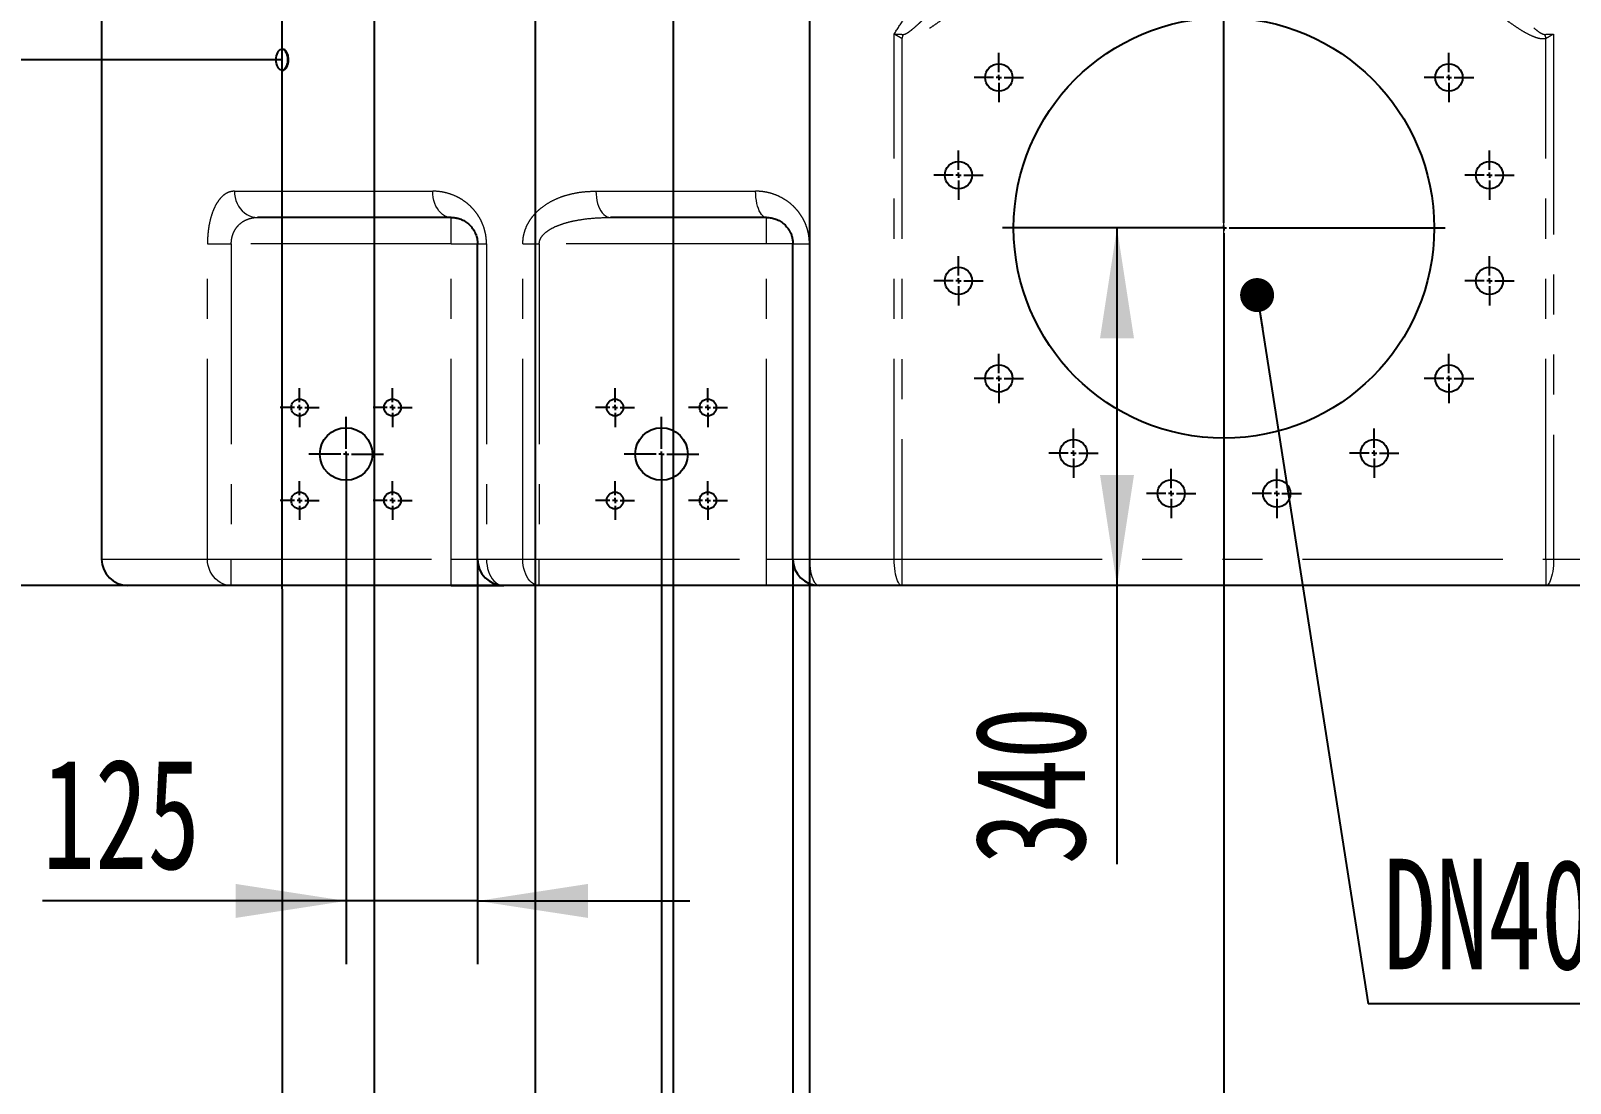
# Model space of a CAD drawing. Header units: millimetres. Extents: x 0 to 594, y 0 to 420.
# Drawn here: x 194.75 to 243.56, y 242.63 to 275.99 of the extents above; entities that cross this region are included whole.
import ezdxf

# ---------------------------------------------------------------- set-up
doc = ezdxf.new("R2010")
doc.units = ezdxf.units.MM
doc.linetypes.add('CENTERX2', pattern=[20.32, 12.7, -2.54, 2.54, -2.54])
doc.linetypes.add('PHANTOM', pattern=[12.7, 6.35, -1.27, 1.27, -1.27, 1.27, -1.27])
doc.layers.add('10', color=7, linetype='Continuous')
doc.styles.add('SLDTEXTSTYLE0', font='TXT', dxfattribs={"width": 0.7})
doc.dimstyles.new('SLDDIMSTYLE0', dxfattribs={"dimtxt": 3.5, "dimasz": 3.5, "dimexe": 0, "dimexo": 0.0625, "dimgap": 0.875, "dimtad": 2, "dimdec": 1, "dimlfac": 30, "dimrnd": 1e-09, "dimzin": 12, "dimdsep": 46, "dimtxsty": 'SLDTEXTSTYLE0', "dimsah": 1, "dimcen": 0.09, "dimadec": 0, "dimazin": 3, "dimtfac": 1, "dimtdec": 1, "dimtofl": 0, "dimtmove": 0, "dimatfit": 3, "dimfxl": 0, "dimfrac": 2, "dimtolj": 1, "dimtzin": 12, "dimarcsym": 0})
doc.dimstyles.new('SLDDIMSTYLE1', dxfattribs={"dimtxt": 3.5, "dimasz": 3.5, "dimexe": 0, "dimexo": 0.0625, "dimgap": 0.875, "dimtad": 2, "dimdec": 1, "dimlfac": 30, "dimrnd": 1e-09, "dimzin": 12, "dimdsep": 46, "dimtxsty": 'SLDTEXTSTYLE0', "dimsah": 1, "dimcen": 0.09, "dimadec": 0, "dimazin": 3, "dimtfac": 1, "dimtdec": 1, "dimtmove": 0, "dimatfit": 0, "dimfxl": 0, "dimfrac": 2, "dimtolj": 1, "dimtzin": 12, "dimarcsym": 0})
doc.dimstyles.new('SLDDIMSTYLE2', dxfattribs={"dimtxt": 0.18, "dimasz": 1.076923, "dimexe": 0, "dimexo": 0.0625, "dimgap": 0, "dimtad": 0, "dimtih": 1, "dimtoh": 1, "dimdec": 0, "dimrnd": 1e-09, "dimzin": 0, "dimdsep": 46, "dimtxsty": 'Standard', "dimblk1": 'DOT', "dimblk2": 'DOT', "dimsah": 1, "dimcen": 0.09, "dimadec": 0, "dimazin": 0, "dimtfac": 1.076923, "dimtdec": 0, "dimtofl": 0, "dimtmove": 0, "dimatfit": 3, "dimldrblk": 'DOT', "dimfxl": 0, "dimfrac": 2, "dimtolj": 1, "dimtzin": 0, "dimarcsym": 0})

# ---------------------------------------------------------------- blocks, each defined once
blk = doc.blocks.new('_D_1')
at = {"layer": '10'}
for p, q in [((219.435, 280.074), (290.723, 280.074)), ((288.723, 280.074), (288.723, 258.407)), ((267.326, 258.407), (290.723, 258.407))]:
    blk.add_line(p, q, dxfattribs=at)
for points in [[(288.723, 280.074), (288.185, 276.574), (289.262, 276.574)], [(288.723, 258.407), (289.262, 261.907), (288.185, 261.907)]]:
    blk.add_solid(points, dxfattribs=at)
at = {"layer": '10', "insert": (284.212, 268.366), "char_height": 3.5, "attachment_point": 1, "rotation": 90, "style": 'SLDTEXTSTYLE0'}
blk.add_mtext('650', dxfattribs=at)
blk = doc.blocks.new('_D_2')
at = {"layer": '10'}
for p, q in [((202.707, 333.407), (178.301, 333.407)), ((180.301, 333.407), (180.301, 258.407)), ((197.826, 258.407), (178.301, 258.407))]:
    blk.add_line(p, q, dxfattribs=at)
for points in [[(180.301, 333.407), (179.762, 329.907), (180.839, 329.907)], [(180.301, 258.407), (180.839, 261.907), (179.762, 261.907)]]:
    blk.add_solid(points, dxfattribs=at)
at = {"layer": '10', "insert": (175.789, 293.452), "char_height": 3.5, "attachment_point": 1, "rotation": 90, "style": 'SLDTEXTSTYLE0'}
blk.add_mtext('2250', dxfattribs=at)
blk = doc.blocks.new('_D_3')
at = {"layer": '10'}
for p, q in [((202.387, 275.074), (190.268, 275.074)), ((192.268, 275.074), (192.268, 258.407)), ((197.826, 258.407), (190.268, 258.407))]:
    blk.add_line(p, q, dxfattribs=at)
for points in [[(192.268, 275.074), (191.73, 271.574), (192.807, 271.574)], [(192.268, 258.407), (192.807, 261.907), (191.73, 261.907)]]:
    blk.add_solid(points, dxfattribs=at)
at = {"layer": '10', "insert": (187.756, 265.662), "char_height": 3.5, "attachment_point": 1, "rotation": 90, "style": 'SLDTEXTSTYLE0'}
blk.add_mtext('500', dxfattribs=at)
blk = doc.blocks.new('_D_11')
at = {"layer": '10'}
for p, q in [((232.576, 269.74), (227.186, 269.74)), ((229.186, 269.74), (229.186, 258.407)), ((229.186, 258.407), (229.186, 249.568))]:
    blk.add_line(p, q, dxfattribs=at)
for points in [[(229.186, 269.74), (228.648, 266.24), (229.725, 266.24)], [(229.186, 258.407), (229.725, 261.907), (228.648, 261.907)]]:
    blk.add_solid(points, dxfattribs=at)
at = {"layer": '10', "insert": (224.674, 249.568), "char_height": 3.5, "attachment_point": 1, "rotation": 90, "style": 'SLDTEXTSTYLE0'}
blk.add_mtext('340', dxfattribs=at)
blk = doc.blocks.new('_D_14')
at = {"layer": '10'}
for p, q in [((214.742, 262.574), (214.742, 232.265)), ((218.909, 259.24), (218.909, 232.265)), ((214.742, 234.265), (204.554, 234.265)), ((214.742, 234.265), (218.909, 234.265)), ((218.909, 234.265), (225.64, 234.265))]:
    blk.add_line(p, q, dxfattribs=at)
for points in [[(214.742, 234.265), (211.242, 234.804), (211.242, 233.727)], [(218.909, 234.265), (222.409, 233.727), (222.409, 234.804)]]:
    blk.add_solid(points, dxfattribs=at)
at = {"layer": '10', "insert": (204.554, 238.777), "char_height": 3.5, "attachment_point": 1, "style": 'SLDTEXTSTYLE0'}
blk.add_mtext('125', dxfattribs=at)
blk = doc.blocks.new('_D_15')
at = {"layer": '10'}
for p, q in [((204.742, 262.574), (204.742, 246.407)), ((208.909, 259.24), (208.909, 246.407)), ((204.742, 248.407), (195.112, 248.407)), ((208.909, 248.407), (204.742, 248.407)), ((208.909, 248.407), (215.64, 248.407))]:
    blk.add_line(p, q, dxfattribs=at)
for points in [[(204.742, 248.407), (201.242, 248.946), (201.242, 247.869)], [(208.909, 248.407), (212.409, 247.869), (212.409, 248.946)]]:
    blk.add_solid(points, dxfattribs=at)
at = {"layer": '10', "insert": (195.112, 252.919), "char_height": 3.5, "attachment_point": 1, "style": 'SLDTEXTSTYLE0'}
blk.add_mtext('125', dxfattribs=at)
blk = doc.blocks.new('_D_17')
at = {"layer": '10'}
for p, q in [((232.576, 335.074), (172.301, 335.074)), ((174.301, 258.407), (174.301, 335.074)), ((222.367, 258.407), (172.301, 258.407))]:
    blk.add_line(p, q, dxfattribs=at)
for points in [[(174.301, 335.074), (173.762, 331.574), (174.839, 331.574)], [(174.301, 258.407), (174.839, 261.907), (173.762, 261.907)]]:
    blk.add_solid(points, dxfattribs=at)
at = {"layer": '10', "insert": (169.789, 293.452), "char_height": 3.5, "attachment_point": 1, "rotation": 90, "style": 'SLDTEXTSTYLE0'}
blk.add_mtext('2300', dxfattribs=at)
blk = doc.blocks.new('_D_18')
at = {"layer": '10'}
for p, q in [((219.435, 285.074), (184.301, 285.074)), ((186.301, 285.074), (186.301, 258.407)), ((222.367, 258.407), (184.301, 258.407))]:
    blk.add_line(p, q, dxfattribs=at)
for points in [[(186.301, 285.074), (185.762, 281.574), (186.839, 281.574)], [(186.301, 258.407), (186.839, 261.907), (185.762, 261.907)]]:
    blk.add_solid(points, dxfattribs=at)
at = {"layer": '10', "insert": (181.789, 269.648), "char_height": 3.5, "attachment_point": 1, "rotation": 90, "style": 'SLDTEXTSTYLE0'}
blk.add_mtext('800', dxfattribs=at)
blk = doc.blocks.new('_D_19')
at = {"layer": '10'}
for p, q in [((232.576, 262.724), (232.576, 232.265)), ((218.909, 259.24), (218.909, 232.265)), ((218.909, 234.265), (232.576, 234.265))]:
    blk.add_line(p, q, dxfattribs=at)
for points in [[(218.909, 234.265), (222.409, 233.727), (222.409, 234.804)], [(232.576, 234.265), (229.076, 234.804), (229.076, 233.727)]]:
    blk.add_solid(points, dxfattribs=at)
at = {"layer": '10', "insert": (222.383, 238.777), "char_height": 3.5, "attachment_point": 1, "style": 'SLDTEXTSTYLE0'}
blk.add_mtext('410', dxfattribs=at)
blk = doc.blocks.new('SW_NOTE_0')
at = {"layer": '10', "color": 0}
blk.add_line((10.037, 0), (0, 0), dxfattribs=at)
at = {"layer": '10', "color": 0, "insert": (0.479, 4.596), "char_height": 3.5, "attachment_point": 1, "style": 'SLDTEXTSTYLE0'}
blk.add_mtext('DN400', dxfattribs=at)
blk = doc.blocks.new('_DOT')
at = {"color": 0, "linetype": 'ByBlock', "lineweight": -2}
blk.add_line((-0.5, 0), (-1, 0), dxfattribs=at)
at = {"color": 0, "linetype": 'ByBlock', "const_width": 0.5}
blk.add_lwpolyline([(-0.25, 0, 1), (0.25, 0, 1)], format="xyb", close=True, dxfattribs=at)
blk = doc.blocks.new('SW_CENTERMARKSYMBOL_0')
at = {"layer": '10', "color": 0}
for p, q in [((0, 0.167), (0, 7.017)), ((-0.167, 0), (-7.017, 0)), ((0, 0), (-0.083, 0)), ((0, 0), (0, 0.083)), ((0, 0), (0, -0.083)), ((0, 0), (0.083, 0)), ((0.167, 0), (7.017, 0)), ((0, -0.167), (0, -7.017))]:
    blk.add_line(p, q, dxfattribs=at)
blk = doc.blocks.new('SW_CENTERMARKSYMBOL_1')
at = {"layer": '10', "color": 0}
for p, q in [((0, 0.167), (0, 0.783)), ((-0.167, 0), (-0.783, 0)), ((0, 0), (-0.083, 0)), ((0, 0), (0, 0.083)), ((0, 0), (0, -0.083)), ((0, 0), (0.083, 0)), ((0.167, 0), (0.783, 0)), ((0, -0.167), (0, -0.783))]:
    blk.add_line(p, q, dxfattribs=at)
blk = doc.blocks.new('SW_CENTERMARKSYMBOL_2')
at = {"layer": '10', "color": 0}
for p, q in [((0, 0.167), (0, 0.783)), ((-0.167, 0), (-0.783, 0)), ((0, 0), (-0.083, 0)), ((0, 0), (0, 0.083)), ((0, 0), (0, -0.083)), ((0, 0), (0.083, 0)), ((0.167, 0), (0.783, 0)), ((0, -0.167), (0, -0.783))]:
    blk.add_line(p, q, dxfattribs=at)
blk = doc.blocks.new('SW_CENTERMARKSYMBOL_3')
at = {"layer": '10', "color": 0}
for p, q in [((0, 0.167), (0, 0.783)), ((-0.167, 0), (-0.783, 0)), ((0, 0), (-0.083, 0)), ((0, 0), (0, 0.083)), ((0, 0), (0, -0.083)), ((0, 0), (0.083, 0)), ((0.167, 0), (0.783, 0)), ((0, -0.167), (0, -0.783))]:
    blk.add_line(p, q, dxfattribs=at)
blk = doc.blocks.new('SW_CENTERMARKSYMBOL_4')
at = {"layer": '10', "color": 0}
for p, q in [((0, 0.167), (0, 0.783)), ((-0.167, 0), (-0.783, 0)), ((0, 0), (-0.083, 0)), ((0, 0), (0, 0.083)), ((0, 0), (0, -0.083)), ((0, 0), (0.083, 0)), ((0.167, 0), (0.783, 0)), ((0, -0.167), (0, -0.783))]:
    blk.add_line(p, q, dxfattribs=at)
blk = doc.blocks.new('SW_CENTERMARKSYMBOL_5')
at = {"layer": '10', "color": 0}
for p, q in [((0, 0.167), (0, 0.783)), ((-0.167, 0), (-0.783, 0)), ((0, 0), (-0.083, 0)), ((0, 0), (0, 0.083)), ((0, 0), (0, -0.083)), ((0, 0), (0.083, 0)), ((0.167, 0), (0.783, 0)), ((0, -0.167), (0, -0.783))]:
    blk.add_line(p, q, dxfattribs=at)
blk = doc.blocks.new('SW_CENTERMARKSYMBOL_6')
at = {"layer": '10', "color": 0}
for p, q in [((0, 0.167), (0, 0.783)), ((-0.167, 0), (-0.783, 0)), ((0, 0), (-0.083, 0)), ((0, 0), (0, 0.083)), ((0, 0), (0, -0.083)), ((0, 0), (0.083, 0)), ((0.167, 0), (0.783, 0)), ((0, -0.167), (0, -0.783))]:
    blk.add_line(p, q, dxfattribs=at)
blk = doc.blocks.new('SW_CENTERMARKSYMBOL_7')
at = {"layer": '10', "color": 0}
for p, q in [((0, 0.167), (0, 0.783)), ((-0.167, 0), (-0.783, 0)), ((0, 0), (-0.083, 0)), ((0, 0), (0, 0.083)), ((0, 0), (0, -0.083)), ((0, 0), (0.083, 0)), ((0.167, 0), (0.783, 0)), ((0, -0.167), (0, -0.783))]:
    blk.add_line(p, q, dxfattribs=at)
blk = doc.blocks.new('SW_CENTERMARKSYMBOL_12')
at = {"layer": '10', "color": 0}
for p, q in [((0, 0.167), (0, 0.783)), ((-0.167, 0), (-0.783, 0)), ((0, 0), (-0.083, 0)), ((0, 0), (0, 0.083)), ((0, 0), (0, -0.083)), ((0, 0), (0.083, 0)), ((0.167, 0), (0.783, 0)), ((0, -0.167), (0, -0.783))]:
    blk.add_line(p, q, dxfattribs=at)
blk = doc.blocks.new('SW_CENTERMARKSYMBOL_13')
at = {"layer": '10', "color": 0}
for p, q in [((0, 0.167), (0, 0.783)), ((-0.167, 0), (-0.783, 0)), ((0, 0), (-0.083, 0)), ((0, 0), (0, 0.083)), ((0, 0), (0, -0.083)), ((0, 0), (0.083, 0)), ((0.167, 0), (0.783, 0)), ((0, -0.167), (0, -0.783))]:
    blk.add_line(p, q, dxfattribs=at)
blk = doc.blocks.new('SW_CENTERMARKSYMBOL_14')
at = {"layer": '10', "color": 0}
for p, q in [((0, 0.167), (0, 0.783)), ((-0.167, 0), (-0.783, 0)), ((0, 0), (-0.083, 0)), ((0, 0), (0, 0.083)), ((0, 0), (0, -0.083)), ((0, 0), (0.083, 0)), ((0.167, 0), (0.783, 0)), ((0, -0.167), (0, -0.783))]:
    blk.add_line(p, q, dxfattribs=at)
blk = doc.blocks.new('SW_CENTERMARKSYMBOL_15')
at = {"layer": '10', "color": 0}
for p, q in [((0, 0.167), (0, 0.783)), ((-0.167, 0), (-0.783, 0)), ((0, 0), (-0.083, 0)), ((0, 0), (0, 0.083)), ((0, 0), (0, -0.083)), ((0, 0), (0.083, 0)), ((0.167, 0), (0.783, 0)), ((0, -0.167), (0, -0.783))]:
    blk.add_line(p, q, dxfattribs=at)
blk = doc.blocks.new('SW_CENTERMARKSYMBOL_16')
at = {"layer": '10', "color": 0}
for p, q in [((0, 0.167), (0, 0.783)), ((-0.167, 0), (-0.783, 0)), ((0, 0), (-0.083, 0)), ((0, 0), (0, 0.083)), ((0, 0), (0, -0.083)), ((0, 0), (0.083, 0)), ((0.167, 0), (0.783, 0)), ((0, -0.167), (0, -0.783))]:
    blk.add_line(p, q, dxfattribs=at)
blk = doc.blocks.new('SW_CENTERMARKSYMBOL_17')
at = {"layer": '10', "color": 0}
for p, q in [((0, 0.167), (0, 1.183)), ((-0.167, 0), (-1.183, 0)), ((0, 0), (-0.083, 0)), ((0, 0), (0, 0.083)), ((0, 0), (0, -0.083)), ((0, 0), (0.083, 0)), ((0.167, 0), (1.183, 0)), ((0, -0.167), (0, -1.183))]:
    blk.add_line(p, q, dxfattribs=at)
blk = doc.blocks.new('SW_CENTERMARKSYMBOL_19')
at = {"layer": '10', "color": 0}
for p, q in [((0, 0.167), (0, 1.183)), ((-0.167, 0), (-1.183, 0)), ((0, 0), (-0.083, 0)), ((0, 0), (0, 0.083)), ((0, 0), (0, -0.083)), ((0, 0), (0.083, 0)), ((0.167, 0), (1.183, 0)), ((0, -0.167), (0, -1.183))]:
    blk.add_line(p, q, dxfattribs=at)
blk = doc.blocks.new('SW_CENTERMARKSYMBOL_21')
at = {"layer": '10', "color": 0}
for p, q in [((0, 0.167), (0, 0.617)), ((-0.167, 0), (-0.617, 0)), ((0, 0), (-0.083, 0)), ((0, 0), (0, 0.083)), ((0, 0), (0, -0.083)), ((0, 0), (0.083, 0)), ((0.167, 0), (0.617, 0)), ((0, -0.167), (0, -0.617))]:
    blk.add_line(p, q, dxfattribs=at)
blk = doc.blocks.new('SW_CENTERMARKSYMBOL_22')
at = {"layer": '10', "color": 0}
for p, q in [((0, 0.167), (0, 0.617)), ((-0.167, 0), (-0.617, 0)), ((0, 0), (-0.083, 0)), ((0, 0), (0, 0.083)), ((0, 0), (0, -0.083)), ((0, 0), (0.083, 0)), ((0.167, 0), (0.617, 0)), ((0, -0.167), (0, -0.617))]:
    blk.add_line(p, q, dxfattribs=at)
blk = doc.blocks.new('SW_CENTERMARKSYMBOL_23')
at = {"layer": '10', "color": 0}
for p, q in [((0, 0.167), (0, 0.617)), ((-0.167, 0), (-0.617, 0)), ((0, 0), (-0.083, 0)), ((0, 0), (0, 0.083)), ((0, 0), (0, -0.083)), ((0, 0), (0.083, 0)), ((0.167, 0), (0.617, 0)), ((0, -0.167), (0, -0.617))]:
    blk.add_line(p, q, dxfattribs=at)
blk = doc.blocks.new('SW_CENTERMARKSYMBOL_24')
at = {"layer": '10', "color": 0}
for p, q in [((0, 0.167), (0, 0.617)), ((-0.167, 0), (-0.617, 0)), ((0, 0), (-0.083, 0)), ((0, 0), (0, 0.083)), ((0, 0), (0, -0.083)), ((0, 0), (0.083, 0)), ((0.167, 0), (0.617, 0)), ((0, -0.167), (0, -0.617))]:
    blk.add_line(p, q, dxfattribs=at)
blk = doc.blocks.new('SW_CENTERMARKSYMBOL_25')
at = {"layer": '10', "color": 0}
for p, q in [((0, 0.167), (0, 0.617)), ((-0.167, 0), (-0.617, 0)), ((0, 0), (-0.083, 0)), ((0, 0), (0, 0.083)), ((0, 0), (0, -0.083)), ((0, 0), (0.083, 0)), ((0.167, 0), (0.617, 0)), ((0, -0.167), (0, -0.617))]:
    blk.add_line(p, q, dxfattribs=at)
blk = doc.blocks.new('SW_CENTERMARKSYMBOL_26')
at = {"layer": '10', "color": 0}
for p, q in [((0, 0.167), (0, 0.617)), ((-0.167, 0), (-0.617, 0)), ((0, 0), (-0.083, 0)), ((0, 0), (0, 0.083)), ((0, 0), (0, -0.083)), ((0, 0), (0.083, 0)), ((0.167, 0), (0.617, 0)), ((0, -0.167), (0, -0.617))]:
    blk.add_line(p, q, dxfattribs=at)
blk = doc.blocks.new('SW_CENTERMARKSYMBOL_27')
at = {"layer": '10', "color": 0}
for p, q in [((0, 0.167), (0, 0.617)), ((-0.167, 0), (-0.617, 0)), ((0, 0), (-0.083, 0)), ((0, 0), (0, 0.083)), ((0, 0), (0, -0.083)), ((0, 0), (0.083, 0)), ((0.167, 0), (0.617, 0)), ((0, -0.167), (0, -0.617))]:
    blk.add_line(p, q, dxfattribs=at)
blk = doc.blocks.new('SW_CENTERMARKSYMBOL_28')
at = {"layer": '10', "color": 0}
for p, q in [((0, 0.167), (0, 0.617)), ((-0.167, 0), (-0.617, 0)), ((0, 0), (-0.083, 0)), ((0, 0), (0, 0.083)), ((0, 0), (0, -0.083)), ((0, 0), (0.083, 0)), ((0.167, 0), (0.617, 0)), ((0, -0.167), (0, -0.617))]:
    blk.add_line(p, q, dxfattribs=at)

msp = doc.modelspace()

# ---------------------------------------------------------------- linework, layer by layer
at = {"color": 7, "linetype": 'Continuous', "lineweight": 25}
for p, q in [((196.9924, 336.7423), (196.9924, 259.2404)), ((202.7337, 275.4071), (202.707, 275.4071)), ((202.707, 274.7404), (202.7337, 274.7404)), ((208.0757, 270.0738), (201.9366, 270.0738)), ((218.0757, 270.0738), (213.1314, 270.0738)), ((208.9091, 259.2404), (208.9091, 269.2404)), ((218.9091, 259.2404), (218.9091, 269.2404)), ((201.1015, 258.4071), (197.8257, 258.4071)), ((208.0757, 258.4071), (201.1015, 258.4071)), ((208.0757, 258.4071), (209.7424, 258.4071)), ((210.8661, 258.4071), (209.7424, 258.4071)), ((218.0757, 258.4071), (210.8661, 258.4071)), ((219.7424, 258.4071), (218.0757, 258.4071)), ((222.3668, 258.4071), (219.7424, 258.4071)), ((242.7847, 258.4071), (222.3668, 258.4071)), ((245.4091, 258.4071), (242.7847, 258.4071))]:
    msp.add_line(p, q, dxfattribs=at)
at = {"color": 8, "linetype": 'PHANTOM', "lineweight": 18}
for p, q in [((222.122, 259.2404), (222.122, 275.8874)), ((243.0295, 275.8874), (243.0295, 259.2404)), ((222.3668, 275.745), (222.3668, 259.2404)), ((242.7847, 259.2404), (242.7847, 275.745)), ((201.2018, 270.9071), (207.4882, 270.9071)), ((212.6651, 270.9071), (217.728, 270.9071)), ((208.0757, 269.2404), (208.0757, 270.0738)), ((218.0757, 269.2404), (218.0757, 270.0738)), ((200.3467, 259.2404), (200.3467, 269.2404)), ((200.3467, 269.2404), (201.1015, 269.2404)), ((208.0757, 269.2404), (201.1015, 269.2404)), ((201.1015, 269.2404), (201.1015, 259.2404)), ((208.0757, 259.2404), (208.0757, 269.2404)), ((208.0757, 269.2404), (208.9091, 269.2404)), ((208.9091, 269.2404), (209.1948, 269.2404)), ((209.1948, 269.2404), (209.1948, 259.2404)), ((210.3455, 259.2404), (210.3455, 269.2404)), ((210.3455, 269.2404), (210.8661, 269.2404)), ((218.0757, 269.2404), (210.8661, 269.2404)), ((210.8661, 269.2404), (210.8661, 259.2404)), ((218.9091, 269.2404), (218.0757, 269.2404)), ((218.0757, 259.2404), (218.0757, 269.2404)), ((218.9091, 269.2404), (219.4347, 269.2404)), ((219.4347, 269.2404), (219.4347, 259.2404)), ((196.9924, 259.2404), (200.3467, 259.2404)), ((200.3467, 259.2404), (201.1015, 259.2404)), ((201.1015, 258.4071), (201.1015, 259.2404)), ((201.1015, 259.2404), (208.0757, 259.2404)), ((208.0757, 258.4071), (208.0757, 259.2404)), ((208.0757, 259.2404), (208.9091, 259.2404)), ((208.9091, 259.2404), (209.1948, 259.2404)), ((209.1948, 259.2404), (210.3455, 259.2404)), ((210.3455, 259.2404), (210.8661, 259.2404)), ((210.8661, 259.2404), (218.0757, 259.2404)), ((210.8661, 258.4071), (210.8661, 259.2404)), ((218.0757, 259.2404), (218.9091, 259.2404)), ((218.0757, 258.4071), (218.0757, 259.2404)), ((218.9091, 259.2404), (219.4347, 259.2404)), ((219.4347, 259.2404), (222.122, 259.2404)), ((222.122, 259.2404), (222.3668, 259.2404)), ((222.3668, 259.2404), (242.7847, 259.2404)), ((222.3668, 259.2404), (222.3668, 258.4071)), ((242.7847, 259.2404), (243.0295, 259.2404)), ((242.7847, 259.2404), (242.7847, 258.4071)), ((243.0295, 259.2404), (245.7168, 259.2404))]:
    msp.add_line(p, q, dxfattribs=at)
at = {"color": 8, "linetype": 'PHANTOM', "lineweight": 18, "flags": 128}
for points in [[(222.404, 275.877), (222.3993, 275.8606), (222.3947, 275.8442), (222.3901, 275.8277), (222.3855, 275.8112), (222.3808, 275.7947), (222.3761, 275.7781), (222.3715, 275.7615), (222.3668, 275.745)], [(242.7475, 275.877), (242.7521, 275.8606), (242.7568, 275.8442), (242.7614, 275.8277), (242.766, 275.8112), (242.7707, 275.7947), (242.7753, 275.7781), (242.78, 275.7615), (242.7847, 275.745)], [(201.2018, 270.9071), (201.2072, 270.8066), (201.2232, 270.7077), (201.2496, 270.6116), (201.286, 270.5198), (201.3319, 270.4337), (201.3866, 270.3545), (201.4494, 270.2833), (201.5192, 270.2213), (201.5951, 270.1692), (201.676, 270.1279), (201.7608, 270.098), (201.848, 270.0798), (201.9366, 270.0738)], [(208.0757, 270.0738), (208.0049, 270.0798), (207.9351, 270.098), (207.8674, 270.1279), (207.8027, 270.1692), (207.742, 270.2213), (207.6861, 270.2833), (207.636, 270.3545), (207.5922, 270.4337), (207.5555, 270.5198), (207.5264, 270.6116), (207.5053, 270.7077), (207.4925, 270.8066), (207.4882, 270.9071)], [(212.6651, 270.9071), (212.6685, 270.8066), (212.6787, 270.7077), (212.6954, 270.6116), (212.7185, 270.5198), (212.7477, 270.4337), (212.7824, 270.3545), (212.8222, 270.2833), (212.8665, 270.2213), (212.9147, 270.1692), (212.9661, 270.1279), (213.0198, 270.098), (213.0752, 270.0798), (213.1314, 270.0738)], [(218.0757, 270.0738), (218.0338, 270.0798), (217.9925, 270.098), (217.9524, 270.1279), (217.9142, 270.1692), (217.8782, 270.2213), (217.8452, 270.2833), (217.8155, 270.3545), (217.7896, 270.4337), (217.7679, 270.5198), (217.7506, 270.6116), (217.7381, 270.7077), (217.7306, 270.8066), (217.728, 270.9071)], [(201.1015, 258.4071), (201.0105, 258.4132), (200.9208, 258.4313), (200.8338, 258.4612), (200.7507, 258.5025), (200.6727, 258.5546), (200.6009, 258.6167), (200.5365, 258.6878), (200.4803, 258.767), (200.4331, 258.8532), (200.3957, 258.9449), (200.3686, 259.041), (200.3522, 259.14), (200.3467, 259.2404)], [(209.1948, 259.2404), (209.1988, 259.14), (209.2108, 259.041), (209.2304, 258.9449), (209.2576, 258.8532), (209.2918, 258.767), (209.3326, 258.6878), (209.3793, 258.6167), (209.4314, 258.5546), (209.4879, 258.5025), (209.5482, 258.4612), (209.6114, 258.4313), (209.6764, 258.4132), (209.7424, 258.4071)], [(210.8661, 258.4071), (210.8034, 258.4132), (210.7416, 258.4313), (210.6815, 258.4612), (210.6242, 258.5025), (210.5704, 258.5546), (210.5209, 258.6167), (210.4765, 258.6878), (210.4377, 258.767), (210.4052, 258.8532), (210.3794, 258.9449), (210.3607, 259.041), (210.3493, 259.14), (210.3455, 259.2404)], [(219.4347, 259.2404), (219.4369, 259.14), (219.4436, 259.041), (219.4547, 258.9449), (219.4699, 258.8532), (219.4891, 258.767), (219.5121, 258.6878), (219.5383, 258.6167), (219.5676, 258.5546), (219.5994, 258.5025), (219.6333, 258.4612), (219.6688, 258.4313), (219.7053, 258.4132), (219.7424, 258.4071)], [(222.3668, 258.4071), (222.3373, 258.4132), (222.3082, 258.4313), (222.28, 258.4612), (222.2531, 258.5025), (222.2278, 258.5546), (222.2045, 258.6167), (222.1836, 258.6878), (222.1653, 258.767), (222.15, 258.8532), (222.1379, 258.9449), (222.1291, 259.041), (222.1238, 259.14), (222.122, 259.2404)], [(243.0295, 259.2404), (243.0277, 259.14), (243.0224, 259.041), (243.0136, 258.9449), (243.0014, 258.8532), (242.9861, 258.767), (242.9679, 258.6878), (242.947, 258.6167), (242.9237, 258.5546), (242.8984, 258.5025), (242.8715, 258.4612), (242.8433, 258.4313), (242.8142, 258.4132), (242.7847, 258.4071)]]:
    msp.add_lwpolyline(points, dxfattribs=at)
at = {"color": 7, "linetype": 'Continuous', "lineweight": 25, "flags": 128}
msp.add_lwpolyline([(202.5255, 275.0738), (202.5288, 275.1368), (202.5385, 275.1976), (202.5543, 275.254), (202.5756, 275.3038), (202.6017, 275.3453), (202.6316, 275.377), (202.6642, 275.3977), (202.6984, 275.4067), (202.7329, 275.4037), (202.7664, 275.3888), (202.7978, 275.3624), (202.8259, 275.3257), (202.8497, 275.2798), (202.8684, 275.2265), (202.8812, 275.1677), (202.8878, 275.1054), (202.8878, 275.0421), (202.8812, 274.9798), (202.8684, 274.921), (202.8497, 274.8677), (202.8259, 274.8218), (202.7978, 274.7851), (202.7664, 274.7588), (202.7329, 274.7438), (202.6984, 274.7408), (202.6642, 274.7498), (202.6316, 274.7705), (202.6017, 274.8022), (202.5756, 274.8437), (202.5543, 274.8935), (202.5385, 274.9499), (202.5288, 275.0107), (202.5255, 275.0738)], dxfattribs=at)
at = {"color": 7, "linetype": 'Continuous', "lineweight": 25}
for centre, radius in [((232.5757, 269.7404), 6.6667), ((225.439, 274.5091), 0.4333), ((239.7125, 274.5091), 0.4333), ((224.1573, 271.415), 0.4333), ((240.9942, 271.415), 0.4333), ((224.1573, 268.0659), 0.4333), ((240.9942, 268.0659), 0.4333), ((225.439, 264.9718), 0.4333), ((239.7125, 264.9718), 0.4333), ((203.2693, 264.0469), 0.2667), ((206.2156, 264.0469), 0.2667), ((213.2693, 264.0469), 0.2667), ((216.2156, 264.0469), 0.2667), ((204.7424, 262.5738), 0.8333), ((214.7424, 262.5738), 0.8333), ((227.8071, 262.6036), 0.4333), ((237.3444, 262.6036), 0.4333), ((230.9012, 261.322), 0.4333), ((234.2503, 261.322), 0.4333), ((203.2693, 261.1006), 0.2667), ((206.2156, 261.1006), 0.2667), ((213.2693, 261.1006), 0.2667), ((216.2156, 261.1006), 0.2667)]:
    msp.add_circle(centre, radius, dxfattribs=at)
for centre in [(197.8257, 259.2404), (209.7424, 259.2404), (219.7424, 259.2404)]:
    msp.add_arc(centre, 0.8333, 180, 270, dxfattribs=at)
at = {"color": 8, "linetype": 'PHANTOM', "lineweight": 18}
for points, knots in [([(222.122, 275.8874), (222.2227, 276.0457), (222.4241, 276.3625), (222.7539, 276.8184), (223.103, 277.2591), (223.4978, 277.7115), (223.9428, 278.1709), (224.4424, 278.6313), (224.9679, 279.0641), (225.5169, 279.4675), (226.0873, 279.8398), (226.6877, 280.1857), (227.3192, 280.502), (227.9816, 280.7864), (228.6616, 281.0331), (229.3557, 281.2407), (230.0605, 281.4079), (230.7504, 281.5296), (231.4234, 281.6092), (232.0776, 281.652), (232.7343, 281.6606), (233.3906, 281.6353), (234.0434, 281.576), (234.69, 281.4828), (235.3292, 281.3553), (235.9603, 281.1946), (236.5823, 281.0013), (237.1925, 280.7765), (237.7884, 280.521), (238.3711, 280.234), (238.9394, 279.9148), (239.4925, 279.564), (240.0262, 279.1841), (240.5386, 278.7768), (241.0275, 278.3436), (241.4864, 277.8902), (241.9153, 277.4181), (242.3143, 276.9289), (242.6894, 276.4203), (242.9162, 276.0649), (243.0295, 275.8874)], [0, 0, 0, 0, 0.0226518, 0.0453283, 0.0680055, 0.0906581, 0.1179896, 0.1454049, 0.1728629, 0.2003204, 0.2277348, 0.2550656, 0.283832, 0.3127033, 0.3416257, 0.370545, 0.3994093, 0.428171, 0.4541444, 0.4801975, 0.5062912, 0.5323851, 0.5584384, 0.584412, 0.6103011, 0.6362649, 0.6622684, 0.688274, 0.7142424, 0.7401346, 0.7664148, 0.7927694, 0.8191622, 0.8455556, 0.8719114, 0.8981924, 0.9236276, 0.9490974, 0.9745662, 1, 1, 1, 1]), ([(222.404, 275.877), (222.4117, 275.8768), (222.4193, 275.8774), (222.4343, 275.8797), (222.4417, 275.8815), (222.4636, 275.8878), (222.4779, 275.8936), (222.5057, 275.9065), (222.5191, 275.9137), (222.5454, 275.929), (222.5583, 275.937), (222.5964, 275.962), (222.621, 275.9798), (222.6694, 276.0167), (222.6931, 276.0357), (222.7633, 276.0938), (222.8089, 276.1339), (222.899, 276.2151), (222.9435, 276.2563), (223.0762, 276.3808), (223.1637, 276.4649), (223.3386, 276.633), (223.426, 276.717), (223.6016, 276.8842), (223.6898, 276.9674), (223.8673, 277.1322), (223.9566, 277.214), (224.2265, 277.4566), (224.4092, 277.6149), (224.9674, 278.0773), (225.3528, 278.3691), (225.8544, 278.7096), (225.9557, 278.7765), (226.1603, 278.9079), (226.2635, 278.9722), (226.5751, 279.1608), (226.7857, 279.2807), (227.4267, 279.6224), (227.8661, 279.8264), (228.4316, 280.0493), (228.5455, 280.0923), (228.7749, 280.1749), (228.8899, 280.2143), (229.2359, 280.3273), (229.468, 280.3953), (230.168, 280.5774), (230.6401, 280.6696), (231.5954, 280.7939), (232.0785, 280.8261), (232.812, 280.8266), (233.0553, 280.8188), (233.5392, 280.7878), (233.7798, 280.7645), (234.498, 280.6719), (234.9717, 280.58), (235.675, 280.3977), (235.9081, 280.3296), (236.372, 280.1784), (236.601, 280.096), (237.2788, 279.8293), (237.7187, 279.6254), (238.2546, 279.34), (238.3611, 279.2814), (238.5727, 279.1611), (238.6777, 279.0995), (238.8859, 278.9735), (238.9892, 278.9091), (239.1939, 278.7778), (239.2953, 278.7109), (239.7971, 278.3702), (240.1828, 278.0784), (240.7412, 277.6158), (240.924, 277.4574), (241.1941, 277.2147), (241.2834, 277.133), (241.461, 276.968), (241.5492, 276.8848), (241.7249, 276.7176), (241.8123, 276.6335), (241.9874, 276.4653), (242.0749, 276.3812), (242.2076, 276.2567), (242.2521, 276.2154), (242.3422, 276.1342), (242.3878, 276.0941), (242.4581, 276.036), (242.4818, 276.0169), (242.5303, 275.98), (242.5549, 275.9622), (242.5929, 275.9372), (242.6058, 275.9291), (242.6321, 275.9139), (242.6456, 275.9067), (242.6733, 275.8937), (242.6875, 275.888), (242.7168, 275.8794), (242.7321, 275.8765), (242.7475, 275.877)], [0, 0, 0, 0, 0.0009766, 0.0009766, 0.0019531, 0.0019531, 0.0039062, 0.0039062, 0.0058594, 0.0058594, 0.0078125, 0.0078125, 0.0117187, 0.0117187, 0.015625, 0.015625, 0.0234375, 0.0234375, 0.03125, 0.03125, 0.046875, 0.046875, 0.0625, 0.0625, 0.078125, 0.078125, 0.09375, 0.09375, 0.125, 0.125, 0.1875, 0.1875, 0.203125, 0.203125, 0.21875, 0.21875, 0.25, 0.25, 0.3125, 0.3125, 0.328125, 0.328125, 0.34375, 0.34375, 0.375, 0.375, 0.4375, 0.4375, 0.5, 0.5, 0.53125, 0.53125, 0.5625, 0.5625, 0.625, 0.625, 0.65625, 0.65625, 0.6875, 0.6875, 0.75, 0.75, 0.765625, 0.765625, 0.78125, 0.78125, 0.796875, 0.796875, 0.8125, 0.8125, 0.875, 0.875, 0.90625, 0.90625, 0.921875, 0.921875, 0.9375, 0.9375, 0.953125, 0.953125, 0.96875, 0.96875, 0.9765625, 0.9765625, 0.984375, 0.984375, 0.9882812, 0.9882812, 0.9921875, 0.9921875, 0.9941406, 0.9941406, 0.9960937, 0.9960937, 0.9980469, 0.9980469, 1, 1, 1, 1]), ([(242.7847, 275.745), (242.7608, 275.7401), (242.7131, 275.7303), (242.6234, 275.7346), (242.5194, 275.7562), (242.3633, 275.813), (242.1739, 275.9041), (241.9555, 276.0341), (241.7449, 276.1767), (241.4185, 276.4079), (240.9738, 276.7238), (240.411, 277.1248), (239.8428, 277.518), (239.2653, 277.8968), (238.6981, 278.2383), (238.1416, 278.5415), (237.5994, 278.8112), (237.0462, 279.0583), (236.4831, 279.2808), (235.888, 279.4843), (235.2593, 279.6622), (234.5972, 279.8084), (233.9271, 279.9152), (233.2524, 279.9807), (232.5936, 280.0027), (231.9527, 279.9829), (231.3309, 279.9269), (230.7122, 279.8356), (230.0994, 279.7105), (229.4949, 279.5531), (228.8865, 279.36), (228.2759, 279.13), (227.6637, 278.8645), (227.0644, 278.5708), (226.4711, 278.2489), (225.8861, 277.8968), (225.3087, 277.518), (224.7405, 277.1248), (224.1777, 276.7238), (223.733, 276.4079), (223.4066, 276.1767), (223.196, 276.0341), (222.9776, 275.9041), (222.7882, 275.813), (222.6321, 275.7562), (222.5281, 275.7346), (222.4384, 275.7303), (222.3906, 275.7401), (222.3668, 275.745)], [0, 0, 0, 0, 0.0032228, 0.006457, 0.0118672, 0.0172949, 0.0285209, 0.0397814, 0.0510817, 0.0623622, 0.093006, 0.1236668, 0.1543159, 0.1849396, 0.2155524, 0.2423813, 0.2692485, 0.29612, 0.3229708, 0.3497859, 0.3797804, 0.4098596, 0.4399588, 0.4700213, 0.5000017, 0.5276065, 0.5552922, 0.5830283, 0.6107752, 0.6384859, 0.6661073, 0.6956706, 0.7252673, 0.7548726, 0.7844476, 0.8150604, 0.8456841, 0.8763332, 0.906994, 0.9376378, 0.9489183, 0.9602186, 0.9714791, 0.9827051, 0.9881328, 0.993543, 0.9967772, 1, 1, 1, 1]), ([(222.122, 275.8874), (222.1224, 275.8874), (222.1679, 275.8854), (222.261, 275.8818), (222.3561, 275.8786), (222.404, 275.877)], [0, 0, 0, 0, 0.0039836, 0.4978743, 1, 1, 1, 1]), ([(222.3668, 275.745), (222.3258, 275.7682), (222.2432, 275.8152), (222.1623, 275.8631), (222.1223, 275.8872), (222.122, 275.8874)], [0, 0, 0, 0, 0.4938392, 0.9960077, 1, 1, 1, 1]), ([(242.7475, 275.877), (242.7946, 275.8786), (242.8897, 275.8817), (242.9829, 275.8854), (243.0291, 275.8874), (243.0295, 275.8874)], [0, 0, 0, 0, 0.4938876, 0.9960164, 1, 1, 1, 1]), ([(243.0295, 275.8874), (243.0292, 275.8872), (242.9898, 275.8635), (242.909, 275.8156), (242.8263, 275.7686), (242.7847, 275.745)], [0, 0, 0, 0, 0.0039923, 0.4978561, 1, 1, 1, 1]), ([(201.2018, 270.9071), (201.1532, 270.9029), (201.0559, 270.8946), (200.9324, 270.8352), (200.8307, 270.7583), (200.7489, 270.675), (200.6627, 270.5615), (200.5759, 270.4091), (200.4947, 270.2134), (200.43, 269.9933), (200.3876, 269.7816), (200.3628, 269.5864), (200.3493, 269.4146), (200.3475, 269.2984), (200.3467, 269.2404)], [0, 0, 0, 0, 0.1104463, 0.2208688, 0.2918344, 0.3629633, 0.433898, 0.5309935, 0.6280441, 0.7211694, 0.8142565, 0.8761059, 0.938162, 1, 1, 1, 1]), ([(209.1948, 269.2404), (209.1932, 269.2947), (209.19, 269.4033), (209.1615, 269.5867), (209.1065, 269.7848), (209.0242, 269.9758), (208.9298, 270.1378), (208.8304, 270.2741), (208.7109, 270.408), (208.5705, 270.5341), (208.4096, 270.6475), (208.2176, 270.753), (207.9942, 270.8386), (207.7411, 270.8966), (207.5724, 270.9036), (207.4882, 270.9071)], [0, 0, 0, 0, 0.0513965, 0.1027992, 0.1766156, 0.2504951, 0.310467, 0.3706564, 0.430705, 0.5082068, 0.585969, 0.6635692, 0.7755293, 0.8879138, 1, 1, 1, 1]), ([(210.3455, 269.2404), (210.3488, 269.3094), (210.3555, 269.4475), (210.4049, 269.6462), (210.4794, 269.8303), (210.5756, 269.9975), (210.6887, 270.1473), (210.815, 270.28), (210.9778, 270.4192), (211.1811, 270.5549), (211.4263, 270.6767), (211.7003, 270.7769), (212.0025, 270.8516), (212.3312, 270.8988), (212.5539, 270.9043), (212.6651, 270.9071)], [0, 0, 0, 0, 0.0567061, 0.11346, 0.1700229, 0.2266522, 0.2834384, 0.3404453, 0.3973439, 0.4873451, 0.5776839, 0.6678701, 0.7784704, 0.8893098, 1, 1, 1, 1]), ([(219.4347, 269.2404), (219.4316, 269.3175), (219.4259, 269.4579), (219.3837, 269.6573), (219.3253, 269.8368), (219.2447, 270.0131), (219.1409, 270.1822), (219.0149, 270.3408), (218.8692, 270.4854), (218.7045, 270.6124), (218.5234, 270.7196), (218.3324, 270.8036), (218.1344, 270.8629), (217.932, 270.9001), (217.796, 270.9048), (217.728, 270.9071)], [0, 0, 0, 0, 0.08340863, 0.15186718, 0.22059446, 0.28907511, 0.36423101, 0.43969933, 0.51490114, 0.59554605, 0.67650187, 0.75719417, 0.83803777, 0.91913403, 1, 1, 1, 1]), ([(201.1015, 269.2404), (201.1029, 269.2781), (201.1057, 269.3535), (201.1228, 269.4385), (201.1478, 269.5276), (201.1839, 269.6192), (201.2479, 269.7298), (201.3271, 269.8268), (201.424, 269.913), (201.5348, 269.9827), (201.661, 270.0349), (201.7954, 270.0677), (201.8895, 270.0717), (201.9366, 270.0738)], [0, 0, 0, 0, 0.0707712, 0.1415745, 0.1651558, 0.2519131, 0.3387937, 0.4353968, 0.5321084, 0.6445758, 0.7571282, 0.8785439, 1, 1, 1, 1]), ([(210.8661, 269.2404), (210.8702, 269.2792), (210.8777, 269.3511), (210.9301, 269.4517), (211.0012, 269.5402), (211.1151, 269.6393), (211.2678, 269.7348), (211.4696, 269.8252), (211.6906, 269.9007), (211.9292, 269.9605), (212.2479, 270.0189), (212.6485, 270.0651), (212.9704, 270.0709), (213.1314, 270.0738)], [0, 0, 0, 0, 0.0427051, 0.0793009, 0.1254025, 0.1716851, 0.2529536, 0.3344326, 0.4307333, 0.5272249, 0.623662, 0.8117951, 1, 1, 1, 1])]:
    msp.add_open_spline(points, degree=3, knots=knots, dxfattribs=at)
at = {"color": 7, "linetype": 'Continuous', "lineweight": 25}
for points, knots in [([(202.9166, 275.0738), (202.9145, 275.1112), (202.9104, 275.1861), (202.8787, 275.2862), (202.8322, 275.3609), (202.7809, 275.4032), (202.747, 275.4029), (202.7336, 275.4028)], [0, 0, 0, 0, 0.2147386, 0.4294765, 0.6442203, 0.8589709, 1, 1, 1, 1]), ([(202.7337, 274.741), (202.7344, 274.7408), (202.755, 274.7346), (202.7971, 274.7572), (202.8513, 274.81), (202.8924, 274.8969), (202.9136, 274.9896), (202.9157, 275.0504), (202.9166, 275.0738)], [0, 0, 0, 0, 0.0067539, 0.2214527, 0.4361491, 0.6508524, 0.8655611, 1, 1, 1, 1]), ([(208.0757, 270.0738), (208.1162, 270.0721), (208.1971, 270.0689), (208.3202, 270.0406), (208.4424, 269.9927), (208.5626, 269.9222), (208.6667, 269.8332), (208.754, 269.7301), (208.812, 269.6358), (208.8521, 269.5465), (208.8765, 269.4754), (208.8947, 269.4004), (208.9066, 269.3229), (208.9083, 269.2679), (208.9091, 269.2404)], [0, 0, 0, 0, 0.1274168, 0.2549681, 0.3822777, 0.5055531, 0.6286615, 0.7140782, 0.7992728, 0.8424783, 0.8856331, 0.9218233, 0.9609297, 1, 1, 1, 1]), ([(218.0757, 270.0738), (218.1251, 270.0712), (218.2237, 270.0662), (218.369, 270.0251), (218.5077, 269.9586), (218.6308, 269.8684), (218.7358, 269.7562), (218.8115, 269.6395), (218.8626, 269.5223), (218.8885, 269.4308), (218.9054, 269.3366), (218.9076, 269.279), (218.9091, 269.2404)], [0, 0, 0, 0, 0.1312477, 0.2624337, 0.3879781, 0.5133765, 0.6235906, 0.733628, 0.8102956, 0.8869162, 0.924176, 1, 1, 1, 1])]:
    msp.add_open_spline(points, degree=3, knots=knots, dxfattribs=at)
at = {"layer": '10', "linetype": 'CENTERX2', "lineweight": 18}
msp.add_line((232.5757, 257.2404), (232.5757, 363.921), dxfattribs=at)
at = {"layer": '10', "color": 1}
for p, q in [((202.707, 333.4071), (202.707, 275.0738)), ((205.6355, 333.4071), (205.6355, 159.1128)), ((215.1221, 151.3122), (215.1221, 285.0738)), ((210.7341, 280.0738), (210.7341, 154.268)), ((219.4347, 280.0738), (219.4347, 149.2913)), ((202.707, 275.0738), (202.7337, 162.9781))]:
    msp.add_line(p, q, dxfattribs=at)
at = {"layer": '10'}
msp.add_line((202.7337, 275.0738), (202.3869, 275.0738), dxfattribs=at)

# ---------------------------------------------------------------- block references
for name, p in [('SW_CENTERMARKSYMBOL_0', (232.5757, 269.7404)), ('SW_CENTERMARKSYMBOL_7', (225.439, 274.5091)), ('SW_CENTERMARKSYMBOL_12', (239.7125, 274.5091)), ('SW_CENTERMARKSYMBOL_6', (224.1573, 271.415)), ('SW_CENTERMARKSYMBOL_13', (240.9942, 271.415)), ('SW_CENTERMARKSYMBOL_5', (224.1573, 268.0659)), ('SW_CENTERMARKSYMBOL_14', (240.9942, 268.0659)), ('SW_CENTERMARKSYMBOL_4', (225.439, 264.9718)), ('SW_CENTERMARKSYMBOL_15', (239.7125, 264.9718)), ('SW_CENTERMARKSYMBOL_23', (203.2693, 264.0469)), ('SW_CENTERMARKSYMBOL_22', (206.2156, 264.0469)), ('SW_CENTERMARKSYMBOL_27', (213.2693, 264.0469)), ('SW_CENTERMARKSYMBOL_26', (216.2156, 264.0469)), ('SW_CENTERMARKSYMBOL_19', (204.7424, 262.5738)), ('SW_CENTERMARKSYMBOL_17', (214.7424, 262.5738)), ('SW_CENTERMARKSYMBOL_3', (227.8071, 262.6036)), ('SW_CENTERMARKSYMBOL_16', (237.3444, 262.6036)), ('SW_CENTERMARKSYMBOL_24', (203.2693, 261.1006)), ('SW_CENTERMARKSYMBOL_21', (206.2156, 261.1006)), ('SW_CENTERMARKSYMBOL_28', (213.2693, 261.1006)), ('SW_CENTERMARKSYMBOL_25', (216.2156, 261.1006)), ('SW_CENTERMARKSYMBOL_2', (230.9012, 261.322)), ('SW_CENTERMARKSYMBOL_1', (234.2503, 261.322)), ('SW_NOTE_0', (237.1471, 245.1471))]:
    msp.add_blockref(name, p, dxfattribs=at)

# ---------------------------------------------------------------- dimensions: what is measured, and where the dimension line sits
for base, p1, p2, picture, middle in [((174.3005, 335.0738), (222.3668, 258.4071), (232.5757, 335.0738), '_D_17', (174.3005, 297.5259)), ((180.3005, 258.4071), (202.707, 333.4071), (197.8257, 258.4071), '_D_2', (180.3005, 297.5259)), ((186.3005, 258.4071), (219.4347, 285.0738), (222.3668, 258.4071), '_D_18', (186.3005, 272.7031)), ((288.7234, 258.4071), (219.4347, 280.0738), (267.3257, 258.4071), '_D_1', (288.7234, 271.4214)), ((192.2681, 258.4071), (202.3869, 275.0738), (197.8257, 258.4071), '_D_3', (192.2681, 268.7174)), ((229.1862, 258.4071), (232.5757, 269.7404), (222.3668, 258.4071), '_D_11', (229.1862, 252.6236))]:
    dim = msp.add_linear_dim(base=base, p1=p1, p2=p2, angle=90, dimstyle='SLDDIMSTYLE0', dxfattribs=at)
    dim.commit()
    dim.dimension.update_dxf_attribs({"geometry": picture, "text_midpoint": middle, "dimtype": 160})
for base, p1, p2, dimstyle, picture, middle in [((232.5757, 234.2652), (218.9091, 259.2404), (232.5757, 262.7238), 'SLDDIMSTYLE0', '_D_19', (225.4385, 234.2652)), ((204.7424, 248.4071), (208.9091, 259.2404), (204.7424, 262.5738), 'SLDDIMSTYLE1', '_D_15', (198.1673, 248.4071)), ((218.9091, 234.2652), (214.7424, 262.5738), (218.9091, 259.2404), 'SLDDIMSTYLE1', '_D_14', (207.6097, 234.2652))]:
    dim = msp.add_linear_dim(base=base, p1=p1, p2=p2, dimstyle=dimstyle, dxfattribs=at)
    dim.commit()
    dim.dimension.update_dxf_attribs({"geometry": picture, "text_midpoint": middle, "dimtype": 160})

# ---------------------------------------------------------------- leaders
msp.add_leader([(233.6287, 267.6131), (237.1471, 245.1471)], dimstyle='SLDDIMSTYLE2', dxfattribs=at)

doc.saveas('drawing.dxf')
